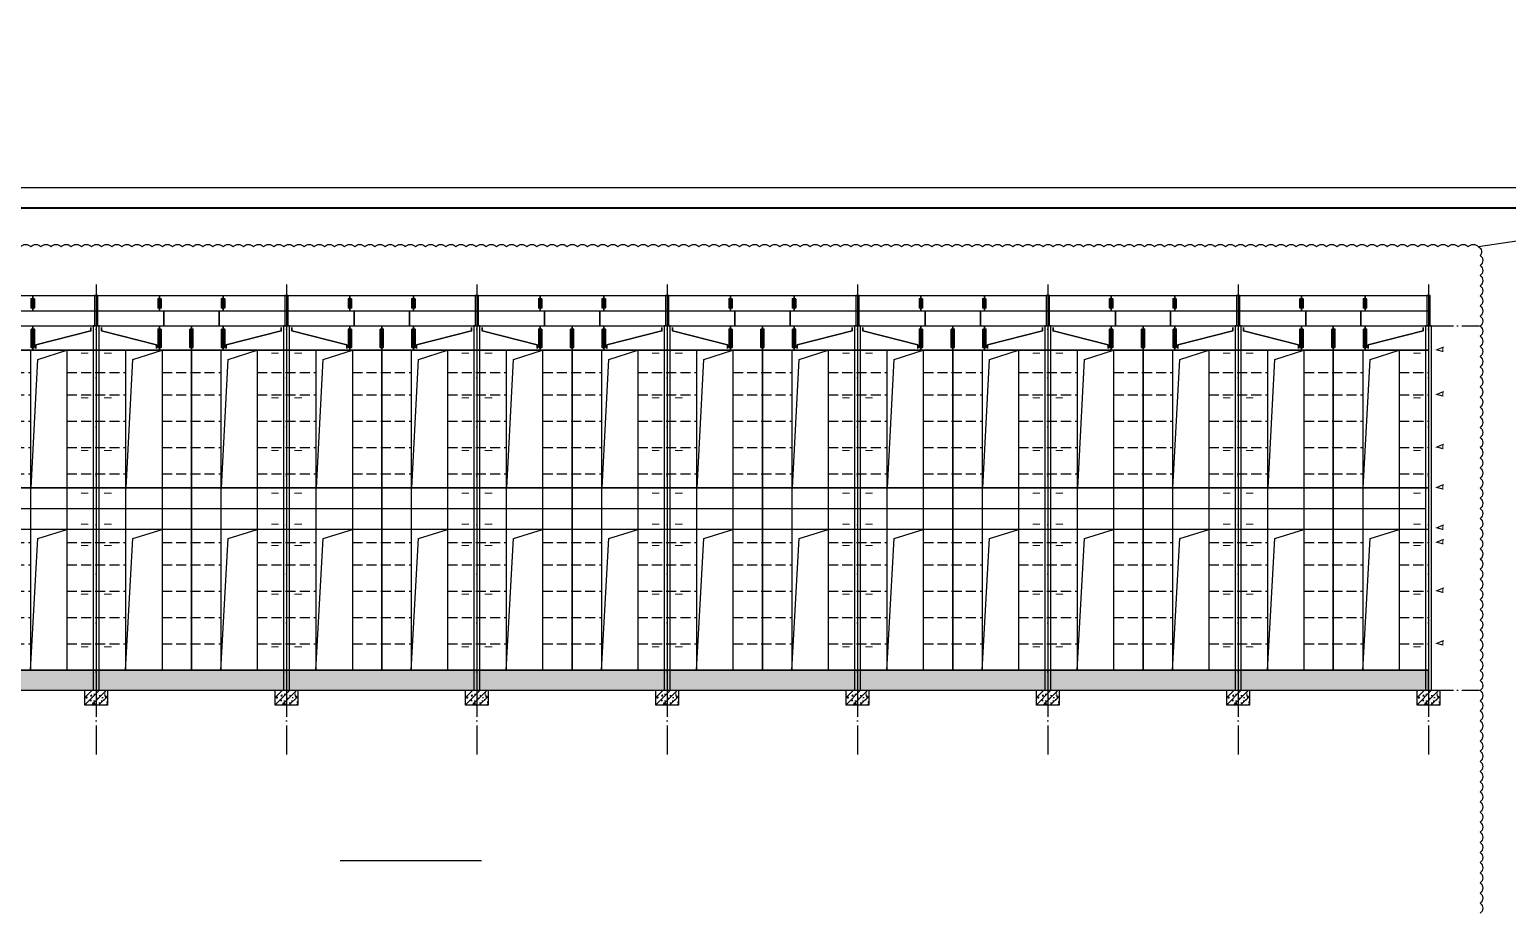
# Model space of a CAD drawing. Extents: x 95752 to 843522, y -411933 to 75567.
# Drawn here: x 661146 to 734137, y -64644 to -21178 of the extents above; entities that cross this region are included whole.
import ezdxf

# ---------------------------------------------------------------- set-up
doc = ezdxf.new("R2010")
doc.units = 0
doc.header["$LTSCALE"] = 1000
doc.header["$MEASUREMENT"] = 0
doc.linetypes.add('DASH', pattern=[0.35, 0.25, -0.1])
doc.linetypes.add('DOTE', pattern=[2.42, 2, -0.2, 0.02, -0.2])
for name, color, linetype in [('DIM_SYMB', 3, 'Continuous'), ('DOTE', 1, 'Continuous'), ('PUB_TITLE', 4, 'Continuous'), ('修改说明', 190, 'Continuous'), ('檩条', 4, 'Continuous'), ('钢柱', 6, 'Continuous')]:
    doc.layers.add(name, color=color, linetype=linetype)
doc.layers.add('拉杆', color=3, linetype='Continuous', lineweight=35)

# ---------------------------------------------------------------- blocks, each defined once
blk = doc.blocks.new('qmlt1')
at = {"layer": '檩条', "color": 4}
for points in [[(277575, -639043), (371575, -639043)], [(277575, -639793), (371575, -639793)], [(277575, -640543), (371575, -640543)], [(302525, -641743), (302525, -649143)], [(302525, -641743), (302525, -657543)], [(304325, -641743), (304325, -649143)], [(304325, -641743), (304325, -657543)], [(307225, -641743), (307225, -649143)], [(307225, -641743), (307225, -657543)], [(309025, -641743), (309025, -649143)], [(309025, -641743), (309025, -657543)], [(311925, -641743), (311925, -649143)], [(311925, -641743), (311925, -657543)], [(313725, -641743), (313725, -649143)], [(313725, -641743), (313725, -657543)], [(316625, -641743), (316625, -649143)], [(316625, -641743), (316625, -657543)], [(318425, -641743), (318425, -649143)], [(318425, -641743), (318425, -657543)], [(321325, -641743), (321325, -649143)], [(321325, -641743), (321325, -657543)], [(323125, -641743), (323125, -649143)], [(323125, -641743), (323125, -657543)], [(326025, -641743), (326025, -649143)], [(326025, -641743), (326025, -657543)], [(327825, -641743), (327825, -649143)], [(327825, -641743), (327825, -657543)], [(330725, -641743), (330725, -649143)], [(330725, -641743), (330725, -657543)], [(332525, -641743), (332525, -649143)], [(332525, -641743), (332525, -657543)], [(335425, -641743), (335425, -649143)], [(335425, -641743), (335425, -657543)], [(337225, -641743), (337225, -649143)], [(337225, -641743), (337225, -657543)], [(340125, -641743), (340125, -649143)], [(340125, -641743), (340125, -657543)], [(341925, -641743), (341925, -649143)], [(341925, -641743), (341925, -657543)], [(344825, -641743), (344825, -649143)], [(344825, -641743), (344825, -657543)], [(346625, -641743), (346625, -649143)], [(346625, -641743), (346625, -657543)], [(349525, -641743), (349525, -649143)], [(349525, -641743), (349525, -657543)], [(351325, -641743), (351325, -649143)], [(351325, -641743), (351325, -657543)], [(354225, -641743), (354225, -649143)], [(354225, -641743), (354225, -657543)], [(356025, -641743), (356025, -649143)], [(356025, -641743), (356025, -657543)], [(358925, -641743), (358925, -649143)], [(358925, -641743), (358925, -657543)], [(360725, -641743), (360725, -649143)], [(360725, -641743), (360725, -657543)], [(363625, -641743), (363625, -649143)], [(363625, -641743), (363625, -657543)], [(365425, -641743), (365425, -649143)], [(365425, -641743), (365425, -657543)], [(368325, -641743), (368325, -649143)], [(368325, -641743), (368325, -657543)], [(370125, -641743), (370125, -649143)], [(370125, -641743), (370125, -657543)], [(277425, -649568), (371425, -649568)], [(302525, -650143), (302525, -657543)], [(304325, -650143), (304325, -657543)], [(307225, -650143), (307225, -657543)], [(309025, -650143), (309025, -657543)], [(311925, -650143), (311925, -657543)], [(313725, -650143), (313725, -657543)], [(316625, -650143), (316625, -657543)], [(318425, -650143), (318425, -657543)], [(321325, -650143), (321325, -657543)], [(323125, -650143), (323125, -657543)], [(326025, -650143), (326025, -657543)], [(327825, -650143), (327825, -657543)], [(330725, -650143), (330725, -657543)], [(332525, -650143), (332525, -657543)], [(335425, -650143), (335425, -657543)], [(337225, -650143), (337225, -657543)], [(340125, -650143), (340125, -657543)], [(341925, -650143), (341925, -657543)], [(344825, -650143), (344825, -657543)], [(346625, -650143), (346625, -657543)], [(349525, -650143), (349525, -657543)], [(351325, -650143), (351325, -657543)], [(354225, -650143), (354225, -657543)], [(356025, -650143), (356025, -657543)], [(358925, -650143), (358925, -657543)], [(360725, -650143), (360725, -657543)], [(363625, -650143), (363625, -657543)], [(365425, -650143), (365425, -657543)], [(368325, -650143), (368325, -657543)], [(370125, -650143), (370125, -657543)]]:
    blk.add_lwpolyline(points, dxfattribs=at)
at = {"layer": '檩条', "color": 2, "const_width": 80}
for points in [[(277575, -641743), (371575, -641743)], [(290225, -648543), (371575, -648543)], [(277575, -650593), (371575, -650593)], [(283025, -657543), (371575, -657543)]]:
    blk.add_lwpolyline(points, dxfattribs=at)
at = {"layer": '檩条', "color": 11, "linetype": 'DASH', "ltscale": 2}
for points in [[(299625, -642843), (302525, -642843)], [(304325, -642843), (307225, -642843)], [(309025, -642843), (311925, -642843)], [(313725, -642843), (316625, -642843)], [(318425, -642843), (321325, -642843)], [(323125, -642843), (326025, -642843)], [(327825, -642843), (330725, -642843)], [(332525, -642843), (335425, -642843)], [(337225, -642843), (340125, -642843)], [(341925, -642843), (344825, -642843)], [(346625, -642843), (349525, -642843)], [(351325, -642843), (354225, -642843)], [(356025, -642843), (358925, -642843)], [(360725, -642843), (363625, -642843)], [(365425, -642843), (368325, -642843)], [(370125, -642843), (371575, -642843)], [(299625, -643943), (302525, -643943)], [(304325, -643943), (307225, -643943)], [(309025, -643943), (311925, -643943)], [(313725, -643943), (316625, -643943)], [(318425, -643943), (321325, -643943)], [(323125, -643943), (326025, -643943)], [(327825, -643943), (330725, -643943)], [(332525, -643943), (335425, -643943)], [(337225, -643943), (340125, -643943)], [(341925, -643943), (344825, -643943)], [(346625, -643943), (349525, -643943)], [(351325, -643943), (354225, -643943)], [(356025, -643943), (358925, -643943)], [(360725, -643943), (363625, -643943)], [(365425, -643943), (368325, -643943)], [(370125, -643943), (371575, -643943)], [(299625, -645243), (302525, -645243)], [(304325, -645243), (307225, -645243)], [(309025, -645243), (311925, -645243)], [(313725, -645243), (316625, -645243)], [(318425, -645243), (321325, -645243)], [(323125, -645243), (326025, -645243)], [(327825, -645243), (330725, -645243)], [(332525, -645243), (335425, -645243)], [(337225, -645243), (340125, -645243)], [(341925, -645243), (344825, -645243)], [(346625, -645243), (349525, -645243)], [(351325, -645243), (354225, -645243)], [(356025, -645243), (358925, -645243)], [(360725, -645243), (363625, -645243)], [(365425, -645243), (368325, -645243)], [(370125, -645243), (371575, -645243)], [(299625, -646543), (302525, -646543)], [(304325, -646543), (307225, -646543)], [(309025, -646543), (311925, -646543)], [(313725, -646543), (316625, -646543)], [(318425, -646543), (321325, -646543)], [(323125, -646543), (326025, -646543)], [(327825, -646543), (330725, -646543)], [(332525, -646543), (335425, -646543)], [(337225, -646543), (340125, -646543)], [(341925, -646543), (344825, -646543)], [(346625, -646543), (349525, -646543)], [(351325, -646543), (354225, -646543)], [(356025, -646543), (358925, -646543)], [(360725, -646543), (363625, -646543)], [(365425, -646543), (368325, -646543)], [(370125, -646543), (371575, -646543)], [(299625, -647843), (302525, -647843)], [(304325, -647843), (307225, -647843)], [(309025, -647843), (311925, -647843)], [(313725, -647843), (316625, -647843)], [(318425, -647843), (321325, -647843)], [(323125, -647843), (326025, -647843)], [(327825, -647843), (330725, -647843)], [(332525, -647843), (335425, -647843)], [(337225, -647843), (340125, -647843)], [(341925, -647843), (344825, -647843)], [(346625, -647843), (349525, -647843)], [(351325, -647843), (354225, -647843)], [(356025, -647843), (358925, -647843)], [(360725, -647843), (363625, -647843)], [(365425, -647843), (368325, -647843)], [(370125, -647843), (371575, -647843)], [(299625, -651243), (302525, -651243)], [(304325, -651243), (307225, -651243)], [(309025, -651243), (311925, -651243)], [(313725, -651243), (316625, -651243)], [(318425, -651243), (321325, -651243)], [(323125, -651243), (326025, -651243)], [(327825, -651243), (330725, -651243)], [(332525, -651243), (335425, -651243)], [(337225, -651243), (340125, -651243)], [(341925, -651243), (344825, -651243)], [(346625, -651243), (349525, -651243)], [(351325, -651243), (354225, -651243)], [(356025, -651243), (358925, -651243)], [(360725, -651243), (363625, -651243)], [(365425, -651243), (368325, -651243)], [(370125, -651243), (371575, -651243)], [(299625, -652343), (302525, -652343)], [(304325, -652343), (307225, -652343)], [(309025, -652343), (311925, -652343)], [(313725, -652343), (316625, -652343)], [(318425, -652343), (321325, -652343)], [(323125, -652343), (326025, -652343)], [(327825, -652343), (330725, -652343)], [(332525, -652343), (335425, -652343)], [(337225, -652343), (340125, -652343)], [(341925, -652343), (344825, -652343)], [(346625, -652343), (349525, -652343)], [(351325, -652343), (354225, -652343)], [(356025, -652343), (358925, -652343)], [(360725, -652343), (363625, -652343)], [(365425, -652343), (368325, -652343)], [(370125, -652343), (371575, -652343)], [(299625, -653643), (302525, -653643)], [(304325, -653643), (307225, -653643)], [(309025, -653643), (311925, -653643)], [(313725, -653643), (316625, -653643)], [(318425, -653643), (321325, -653643)], [(323125, -653643), (326025, -653643)], [(327825, -653643), (330725, -653643)], [(332525, -653643), (335425, -653643)], [(337225, -653643), (340125, -653643)], [(341925, -653643), (344825, -653643)], [(346625, -653643), (349525, -653643)], [(351325, -653643), (354225, -653643)], [(356025, -653643), (358925, -653643)], [(360725, -653643), (363625, -653643)], [(365425, -653643), (368325, -653643)], [(370125, -653643), (371575, -653643)], [(299625, -654943), (302525, -654943)], [(304325, -654943), (307225, -654943)], [(309025, -654943), (311925, -654943)], [(313725, -654943), (316625, -654943)], [(318425, -654943), (321325, -654943)], [(323125, -654943), (326025, -654943)], [(327825, -654943), (330725, -654943)], [(332525, -654943), (335425, -654943)], [(337225, -654943), (340125, -654943)], [(341925, -654943), (344825, -654943)], [(346625, -654943), (349525, -654943)], [(351325, -654943), (354225, -654943)], [(356025, -654943), (358925, -654943)], [(360725, -654943), (363625, -654943)], [(365425, -654943), (368325, -654943)], [(370125, -654943), (371575, -654943)], [(299625, -656243), (302525, -656243)], [(304325, -656243), (307225, -656243)], [(309025, -656243), (311925, -656243)], [(313725, -656243), (316625, -656243)], [(318425, -656243), (321325, -656243)], [(323125, -656243), (326025, -656243)], [(327825, -656243), (330725, -656243)], [(332525, -656243), (335425, -656243)], [(337225, -656243), (340125, -656243)], [(341925, -656243), (344825, -656243)], [(346625, -656243), (349525, -656243)], [(351325, -656243), (354225, -656243)], [(356025, -656243), (358925, -656243)], [(360725, -656243), (363625, -656243)], [(365425, -656243), (368325, -656243)], [(370125, -656243), (371575, -656243)]]:
    blk.add_lwpolyline(points, dxfattribs=at)

msp = doc.modelspace()

# ---------------------------------------------------------------- hatches: boundary and pattern name
h = msp.add_hatch()
h.set_pattern_fill('AR-B816', color=251, scale=100, style=0)
h.set_pattern_definition([(0, (-42556.38, 98016.48), (0, 121.3104), []), (90, (-42556.38, 98016.48), (-121.3104, 121.3104), [121.3104, -121.3104])])
h.paths.add_polyline_path([(641688, -53817.3), (730238, -53817.3), (730238, -52817.3), (641688, -52817.3)])
h.paths.add_polyline_path([(636238, -52817.3), (640188, -52817.3), (640188, -53817.3), (636238, -53817.3)])
h = msp.add_hatch()
h.set_pattern_fill('钢筋混凝土', color=256, scale=100, style=0)
h.set_pattern_definition([(45, (-284571.51, 444819.37), (-176.776695, 176.776695), []), (50, (-284571.5, 444819.4), (717.26018, -62.75213), [75, -825]), (355, (-284571.5, 444819.4), (-138.75133, 752.19213), [60, -660]), (100.4514, (-284511.74, 444814.14), (578.5094, 689.43954), [63.7402, -701.1421]), (46.1842, (-284571.5, 445019.4), (1067.24105, -165.519), [112.5, -1237.5]), (96.6356, (-284482.6, 445005.6), (934.6627, 974.1179), [95.6103, -1051.713]), (351.1842, (-284571.5, 445019.4), (934.662, 974.1186), [90, -990]), (21, (-284471.5, 444969.4), (596.90705, -402.6189), [75, -825]), (326, (-284471.5, 444969.4), (243.31533, 725.15005), [60, -660]), (71.4514, (-284421.8, 444935.8), (840.22263, 322.5305), [63.7402, -701.1421]), (37.5, (-284571.51, 444819.37), (12.159855, 332.893854), [0, -652, 0, -670, 0, -662.5]), (7.5, (-284571.5, 444819.37), (263.06954, 394.41171), [0, -382, 0, -637, 0, -252.5]), (327.5, (-284794.51, 444819.37), (533.822436, -22.55487), [0, -250, 0, -780, 0, -1035]), (317.5, (-284894.5, 444819.37), (583.18617, 100.10498), [0, -325, 0, -518, 0, -735])])
h.paths.add_polyline_path([(663878.9, -53816.6), (664997.1, -53816.6), (664997.1, -54558.4), (663878.9, -54558.4)])
h = msp.add_hatch()
h.set_pattern_fill('钢筋混凝土', color=256, scale=100, style=0)
h.set_pattern_definition([(45, (-275171.51, 444819.37), (-176.776695, 176.776695), []), (50, (-275171.5, 444819.4), (717.26018, -62.75213), [75, -825]), (355, (-275171.5, 444819.4), (-138.75133, 752.19213), [60, -660]), (100.4514, (-275111.74, 444814.14), (578.5094, 689.43954), [63.7402, -701.1421]), (46.1842, (-275171.5, 445019.4), (1067.24105, -165.519), [112.5, -1237.5]), (96.6356, (-275082.6, 445005.6), (934.6627, 974.1179), [95.6103, -1051.713]), (351.1842, (-275171.5, 445019.4), (934.662, 974.1186), [90, -990]), (21, (-275071.5, 444969.4), (596.90705, -402.6189), [75, -825]), (326, (-275071.5, 444969.4), (243.31533, 725.15005), [60, -660]), (71.4514, (-275021.8, 444935.8), (840.22263, 322.5305), [63.7402, -701.1421]), (37.5, (-275171.51, 444819.37), (12.159855, 332.893854), [0, -652, 0, -670, 0, -662.5]), (7.5, (-275171.5, 444819.37), (263.06954, 394.41171), [0, -382, 0, -637, 0, -252.5]), (327.5, (-275394.51, 444819.37), (533.822436, -22.55487), [0, -250, 0, -780, 0, -1035]), (317.5, (-275494.5, 444819.37), (583.18617, 100.10498), [0, -325, 0, -518, 0, -735])])
h.paths.add_polyline_path([(673278.9, -53816.6), (674397.1, -53816.6), (674397.1, -54558.4), (673278.9, -54558.4)])
h = msp.add_hatch()
h.set_pattern_fill('钢筋混凝土', color=256, scale=100, style=0)
h.set_pattern_definition([(45, (-265771.51, 444819.37), (-176.776695, 176.776695), []), (50, (-265771.5, 444819.4), (717.26018, -62.75213), [75, -825]), (355, (-265771.5, 444819.4), (-138.75133, 752.19213), [60, -660]), (100.4514, (-265711.74, 444814.14), (578.5094, 689.43954), [63.7402, -701.1421]), (46.1842, (-265771.5, 445019.4), (1067.24105, -165.519), [112.5, -1237.5]), (96.6356, (-265682.6, 445005.6), (934.6627, 974.1179), [95.6103, -1051.713]), (351.1842, (-265771.5, 445019.4), (934.662, 974.1186), [90, -990]), (21, (-265671.5, 444969.4), (596.90705, -402.6189), [75, -825]), (326, (-265671.5, 444969.4), (243.31533, 725.15005), [60, -660]), (71.4514, (-265621.8, 444935.8), (840.22263, 322.5305), [63.7402, -701.1421]), (37.5, (-265771.51, 444819.37), (12.159855, 332.893854), [0, -652, 0, -670, 0, -662.5]), (7.5, (-265771.5, 444819.37), (263.06954, 394.41171), [0, -382, 0, -637, 0, -252.5]), (327.5, (-265994.51, 444819.37), (533.822436, -22.55487), [0, -250, 0, -780, 0, -1035]), (317.5, (-266094.5, 444819.37), (583.18617, 100.10498), [0, -325, 0, -518, 0, -735])])
h.paths.add_polyline_path([(682678.9, -53816.6), (683797.1, -53816.6), (683797.1, -54558.4), (682678.9, -54558.4)])
h = msp.add_hatch()
h.set_pattern_fill('钢筋混凝土', color=256, scale=100, style=0)
h.set_pattern_definition([(45, (-256371.51, 444819.37), (-176.776695, 176.776695), []), (50, (-256371.5, 444819.4), (717.26018, -62.75213), [75, -825]), (355, (-256371.5, 444819.4), (-138.75133, 752.19213), [60, -660]), (100.4514, (-256311.74, 444814.14), (578.5094, 689.43954), [63.7402, -701.1421]), (46.1842, (-256371.5, 445019.4), (1067.24105, -165.519), [112.5, -1237.5]), (96.6356, (-256282.6, 445005.6), (934.6627, 974.1179), [95.6103, -1051.713]), (351.1842, (-256371.5, 445019.4), (934.662, 974.1186), [90, -990]), (21, (-256271.5, 444969.4), (596.90705, -402.6189), [75, -825]), (326, (-256271.5, 444969.4), (243.31533, 725.15005), [60, -660]), (71.4514, (-256221.8, 444935.8), (840.22263, 322.5305), [63.7402, -701.1421]), (37.5, (-256371.51, 444819.37), (12.159855, 332.893854), [0, -652, 0, -670, 0, -662.5]), (7.5, (-256371.5, 444819.37), (263.06954, 394.41171), [0, -382, 0, -637, 0, -252.5]), (327.5, (-256594.51, 444819.37), (533.822436, -22.55487), [0, -250, 0, -780, 0, -1035]), (317.5, (-256694.5, 444819.37), (583.18617, 100.10498), [0, -325, 0, -518, 0, -735])])
h.paths.add_polyline_path([(692078.9, -53816.6), (693197.1, -53816.6), (693197.1, -54558.4), (692078.9, -54558.4)])
h = msp.add_hatch()
h.set_pattern_fill('钢筋混凝土', color=256, scale=100, style=0)
h.set_pattern_definition([(45, (-246971.51, 444819.37), (-176.776695, 176.776695), []), (50, (-246971.5, 444819.4), (717.26018, -62.75213), [75, -825]), (355, (-246971.5, 444819.4), (-138.75133, 752.19213), [60, -660]), (100.4514, (-246911.74, 444814.14), (578.5094, 689.43954), [63.7402, -701.1421]), (46.1842, (-246971.5, 445019.4), (1067.24105, -165.519), [112.5, -1237.5]), (96.6356, (-246882.6, 445005.6), (934.6627, 974.1179), [95.6103, -1051.713]), (351.1842, (-246971.5, 445019.4), (934.662, 974.1186), [90, -990]), (21, (-246871.5, 444969.4), (596.90705, -402.6189), [75, -825]), (326, (-246871.5, 444969.4), (243.31533, 725.15005), [60, -660]), (71.4514, (-246821.8, 444935.8), (840.22263, 322.5305), [63.7402, -701.1421]), (37.5, (-246971.51, 444819.37), (12.159855, 332.893854), [0, -652, 0, -670, 0, -662.5]), (7.5, (-246971.5, 444819.37), (263.06954, 394.41171), [0, -382, 0, -637, 0, -252.5]), (327.5, (-247194.51, 444819.37), (533.822436, -22.55487), [0, -250, 0, -780, 0, -1035]), (317.5, (-247294.5, 444819.37), (583.18617, 100.10498), [0, -325, 0, -518, 0, -735])])
h.paths.add_polyline_path([(701478.9, -53816.6), (702597.1, -53816.6), (702597.1, -54558.4), (701478.9, -54558.4)])
h = msp.add_hatch()
h.set_pattern_fill('钢筋混凝土', color=256, scale=100, style=0)
h.set_pattern_definition([(45, (-237571.51, 444819.37), (-176.776695, 176.776695), []), (50, (-237571.5, 444819.4), (717.26018, -62.75213), [75, -825]), (355, (-237571.5, 444819.4), (-138.75133, 752.19213), [60, -660]), (100.4514, (-237511.74, 444814.14), (578.5094, 689.43954), [63.7402, -701.1421]), (46.1842, (-237571.5, 445019.4), (1067.24105, -165.519), [112.5, -1237.5]), (96.6356, (-237482.6, 445005.6), (934.6627, 974.1179), [95.6103, -1051.713]), (351.1842, (-237571.5, 445019.4), (934.662, 974.1186), [90, -990]), (21, (-237471.5, 444969.4), (596.90705, -402.6189), [75, -825]), (326, (-237471.5, 444969.4), (243.31533, 725.15005), [60, -660]), (71.4514, (-237421.8, 444935.8), (840.22263, 322.5305), [63.7402, -701.1421]), (37.5, (-237571.51, 444819.37), (12.159855, 332.893854), [0, -652, 0, -670, 0, -662.5]), (7.5, (-237571.5, 444819.37), (263.06954, 394.41171), [0, -382, 0, -637, 0, -252.5]), (327.5, (-237794.51, 444819.37), (533.822436, -22.55487), [0, -250, 0, -780, 0, -1035]), (317.5, (-237894.5, 444819.37), (583.18617, 100.10498), [0, -325, 0, -518, 0, -735])])
h.paths.add_polyline_path([(710878.9, -53816.6), (711997.1, -53816.6), (711997.1, -54558.4), (710878.9, -54558.4)])
h = msp.add_hatch()
h.set_pattern_fill('钢筋混凝土', color=256, scale=100, style=0)
h.set_pattern_definition([(45, (-228171.51, 444819.37), (-176.776695, 176.776695), []), (50, (-228171.5, 444819.4), (717.26018, -62.75213), [75, -825]), (355, (-228171.5, 444819.4), (-138.75133, 752.19213), [60, -660]), (100.4514, (-228111.74, 444814.14), (578.5094, 689.43954), [63.7402, -701.1421]), (46.1842, (-228171.5, 445019.4), (1067.24105, -165.519), [112.5, -1237.5]), (96.6356, (-228082.6, 445005.6), (934.6627, 974.1179), [95.6103, -1051.713]), (351.1842, (-228171.5, 445019.4), (934.662, 974.1186), [90, -990]), (21, (-228071.5, 444969.4), (596.90705, -402.6189), [75, -825]), (326, (-228071.5, 444969.4), (243.31533, 725.15005), [60, -660]), (71.4514, (-228021.8, 444935.8), (840.22263, 322.5305), [63.7402, -701.1421]), (37.5, (-228171.51, 444819.37), (12.159855, 332.893854), [0, -652, 0, -670, 0, -662.5]), (7.5, (-228171.5, 444819.37), (263.06954, 394.41171), [0, -382, 0, -637, 0, -252.5]), (327.5, (-228394.51, 444819.37), (533.822436, -22.55487), [0, -250, 0, -780, 0, -1035]), (317.5, (-228494.5, 444819.37), (583.18617, 100.10498), [0, -325, 0, -518, 0, -735])])
h.paths.add_polyline_path([(720278.9, -53816.6), (721397.1, -53816.6), (721397.1, -54558.4), (720278.9, -54558.4)])
h = msp.add_hatch()
h.set_pattern_fill('钢筋混凝土', color=256, scale=100, style=0)
h.set_pattern_definition([(45, (-218771.51, 444818.68), (-176.776695, 176.776695), []), (50, (-218771.5, 444818.7), (717.26018, -62.75213), [75, -825]), (355, (-218771.5, 444818.7), (-138.75133, 752.19213), [60, -660]), (100.4514, (-218711.74, 444813.45), (578.5094, 689.43954), [63.7402, -701.1421]), (46.1842, (-218771.5, 445018.7), (1067.24105, -165.519), [112.5, -1237.5]), (96.6356, (-218682.6, 445004.9), (934.6627, 974.1179), [95.6103, -1051.713]), (351.1842, (-218771.5, 445018.7), (934.662, 974.1186), [90, -990]), (21, (-218671.5, 444968.7), (596.90705, -402.6189), [75, -825]), (326, (-218671.5, 444968.7), (243.31533, 725.15005), [60, -660]), (71.4514, (-218621.8, 444935.1), (840.22263, 322.5305), [63.7402, -701.1421]), (37.5, (-218771.51, 444818.68), (12.159855, 332.893854), [0, -652, 0, -670, 0, -662.5]), (7.5, (-218771.5, 444818.68), (263.06954, 394.41171), [0, -382, 0, -637, 0, -252.5]), (327.5, (-218994.51, 444818.68), (533.822436, -22.55487), [0, -250, 0, -780, 0, -1035]), (317.5, (-219094.5, 444818.7), (583.18617, 100.10498), [0, -325, 0, -518, 0, -735])])
h.paths.add_polyline_path([(729678.9, -53817.3), (730797.1, -53817.3), (730797.1, -54559.1), (729678.9, -54559.1)])

# ---------------------------------------------------------------- linework, layer by layer
for points in [[(661219.4, -43817.3), (661551.2, -37471.4), (662988, -37017.3)], [(665919.4, -43817.3), (666251.2, -37471.4), (667688, -37017.3)], [(670619.4, -43817.3), (670951.2, -37471.4), (672388, -37017.3)], [(675319.4, -43817.3), (675651.2, -37471.4), (677088, -37017.3)], [(680019.4, -43817.3), (680351.2, -37471.4), (681788, -37017.3)], [(684719.4, -43817.3), (685051.2, -37471.4), (686488, -37017.3)], [(689419.4, -43817.3), (689751.2, -37471.4), (691188, -37017.3)], [(694119.4, -43817.3), (694451.2, -37471.4), (695888, -37017.3)], [(698819.4, -43817.3), (699151.2, -37471.4), (700588, -37017.3)], [(703519.4, -43817.3), (703851.2, -37471.4), (705288, -37017.3)], [(708219.4, -43817.3), (708551.2, -37471.4), (709988, -37017.3)], [(712919.4, -43817.3), (713251.2, -37471.4), (714688, -37017.3)], [(717619.4, -43817.3), (717951.2, -37471.4), (719388, -37017.3)], [(722319.4, -43817.3), (722651.2, -37471.4), (724088, -37017.3)], [(727019.4, -43817.3), (727351.2, -37471.4), (728788, -37017.3)], [(661188, -52817.3), (661551.2, -46321.4), (662988, -45867.3)], [(665888, -52817.3), (666251.2, -46321.4), (667688, -45867.3)], [(670588, -52817.3), (670951.2, -46321.4), (672388, -45867.3)], [(675288, -52817.3), (675651.2, -46321.4), (677088, -45867.3)], [(679988, -52817.3), (680351.2, -46321.4), (681788, -45867.3)], [(684688, -52817.3), (685051.2, -46321.4), (686488, -45867.3)], [(689388, -52817.3), (689751.2, -46321.4), (691188, -45867.3)], [(694088, -52817.3), (694451.2, -46321.4), (695888, -45867.3)], [(698788, -52817.3), (699151.2, -46321.4), (700588, -45867.3)], [(703488, -52817.3), (703851.2, -46321.4), (705288, -45867.3)], [(708188, -52817.3), (708551.2, -46321.4), (709988, -45867.3)], [(712888, -52817.3), (713251.2, -46321.4), (714688, -45867.3)], [(717588, -52817.3), (717951.2, -46321.4), (719388, -45867.3)], [(722288, -52817.3), (722651.2, -46321.4), (724088, -45867.3)], [(726988, -52817.3), (727351.2, -46321.4), (728788, -45867.3)]]:
    msp.add_lwpolyline(points)
for points, const_width in [([(664056.9, -37171.5), (663681.4, -37171.5)], 50), ([(664819, -37171.5), (665194.5, -37171.5)], 50), ([(673456.9, -37171.5), (673081.4, -37171.5)], 50), ([(674219, -37171.5), (674594.5, -37171.5)], 50), ([(682856.9, -37171.5), (682481.4, -37171.5)], 50), ([(683619, -37171.5), (683994.5, -37171.5)], 50), ([(692256.9, -37171.5), (691881.4, -37171.5)], 50), ([(693019, -37171.5), (693394.5, -37171.5)], 50), ([(701656.9, -37171.5), (701281.4, -37171.5)], 50), ([(702419, -37171.5), (702794.5, -37171.5)], 50), ([(711056.9, -37171.5), (710681.4, -37171.5)], 50), ([(711819, -37171.5), (712194.5, -37171.5)], 50), ([(720456.9, -37171.5), (720081.4, -37171.5)], 50), ([(721219, -37171.5), (721594.5, -37171.5)], 50), ([(729856.9, -37171.5), (729481.4, -37171.5)], 50), ([(730953.8, -36872.1), (730645.6, -37001.5), (730947.7, -37081.6), (730953.8, -36872.1)], 53.6), ([(664056.9, -39371.5), (663681.4, -39371.5)], 50), ([(664819, -39371.5), (665194.5, -39371.5)], 50), ([(673456.9, -39371.5), (673081.4, -39371.5)], 50), ([(674219, -39371.5), (674594.5, -39371.5)], 50), ([(682856.9, -39371.5), (682481.4, -39371.5)], 50), ([(683619, -39371.5), (683994.5, -39371.5)], 50), ([(692256.9, -39371.5), (691881.4, -39371.5)], 50), ([(693019, -39371.5), (693394.5, -39371.5)], 50), ([(701656.9, -39371.5), (701281.4, -39371.5)], 50), ([(702419, -39371.5), (702794.5, -39371.5)], 50), ([(711056.9, -39371.5), (710681.4, -39371.5)], 50), ([(711819, -39371.5), (712194.5, -39371.5)], 50), ([(720456.9, -39371.5), (720081.4, -39371.5)], 50), ([(721219, -39371.5), (721594.5, -39371.5)], 50), ([(729856.9, -39371.5), (729481.4, -39371.5)], 50), ([(730953.8, -39072.1), (730645.6, -39201.5), (730947.7, -39281.6), (730953.8, -39072.1)], 53.6), ([(664056.9, -41971.5), (663681.4, -41971.5)], 50), ([(664819, -41971.5), (665194.5, -41971.5)], 50), ([(673456.9, -41971.5), (673081.4, -41971.5)], 50), ([(674219, -41971.5), (674594.5, -41971.5)], 50), ([(682856.9, -41971.5), (682481.4, -41971.5)], 50), ([(683619, -41971.5), (683994.5, -41971.5)], 50), ([(692256.9, -41971.5), (691881.4, -41971.5)], 50), ([(693019, -41971.5), (693394.5, -41971.5)], 50), ([(701656.9, -41971.5), (701281.4, -41971.5)], 50), ([(702419, -41971.5), (702794.5, -41971.5)], 50), ([(711056.9, -41971.5), (710681.4, -41971.5)], 50), ([(711819, -41971.5), (712194.5, -41971.5)], 50), ([(720456.9, -41971.5), (720081.4, -41971.5)], 50), ([(721219, -41971.5), (721594.5, -41971.5)], 50), ([(729856.9, -41971.5), (729481.4, -41971.5)], 50), ([(730953.8, -41672.1), (730645.6, -41801.5), (730947.7, -41881.6), (730953.8, -41672.1)], 53.6), ([(730953.8, -43666.6), (730645.6, -43796), (730947.7, -43876.1), (730953.8, -43666.6)], 53.6), ([(664056.9, -44081.7), (663681.4, -44081.7)], 50), ([(664819, -44081.7), (665194.5, -44081.7)], 50), ([(673456.9, -44081.7), (673081.4, -44081.7)], 50), ([(674219, -44081.7), (674594.5, -44081.7)], 50), ([(682856.9, -44081.7), (682481.4, -44081.7)], 50), ([(683619, -44081.7), (683994.5, -44081.7)], 50), ([(692256.9, -44081.7), (691881.4, -44081.7)], 50), ([(693019, -44081.7), (693394.5, -44081.7)], 50), ([(701656.9, -44081.7), (701281.4, -44081.7)], 50), ([(702419, -44081.7), (702794.5, -44081.7)], 50), ([(711056.9, -44081.7), (710681.4, -44081.7)], 50), ([(711819, -44081.7), (712194.5, -44081.7)], 50), ([(720456.9, -44081.7), (720081.4, -44081.7)], 50), ([(721219, -44081.7), (721594.5, -44081.7)], 50), ([(729856.9, -44081.7), (729481.4, -44081.7)], 50), ([(664056.9, -45604.9), (663681.4, -45604.9)], 50), ([(664819, -45604.9), (665194.5, -45604.9)], 50), ([(673456.9, -45604.9), (673081.4, -45604.9)], 50), ([(674219, -45604.9), (674594.5, -45604.9)], 50), ([(682856.9, -45604.9), (682481.4, -45604.9)], 50), ([(683619, -45604.9), (683994.5, -45604.9)], 50), ([(692256.9, -45604.9), (691881.4, -45604.9)], 50), ([(693019, -45604.9), (693394.5, -45604.9)], 50), ([(701656.9, -45604.9), (701281.4, -45604.9)], 50), ([(702419, -45604.9), (702794.5, -45604.9)], 50), ([(711056.9, -45604.9), (710681.4, -45604.9)], 50), ([(711819, -45604.9), (712194.5, -45604.9)], 50), ([(720456.9, -45604.9), (720081.4, -45604.9)], 50), ([(721219, -45604.9), (721594.5, -45604.9)], 50), ([(729856.9, -45604.9), (729481.4, -45604.9)], 50), ([(730953.8, -45661.8), (730645.6, -45791.2), (730947.7, -45871.3), (730953.8, -45661.8)], 53.6), ([(664056.9, -46671.5), (663681.4, -46671.5)], 50), ([(664819, -46671.5), (665194.5, -46671.5)], 50), ([(673456.9, -46671.5), (673081.4, -46671.5)], 50), ([(674219, -46671.5), (674594.5, -46671.5)], 50), ([(682856.9, -46671.5), (682481.4, -46671.5)], 50), ([(683619, -46671.5), (683994.5, -46671.5)], 50), ([(692256.9, -46671.5), (691881.4, -46671.5)], 50), ([(693019, -46671.5), (693394.5, -46671.5)], 50), ([(701656.9, -46671.5), (701281.4, -46671.5)], 50), ([(702419, -46671.5), (702794.5, -46671.5)], 50), ([(711056.9, -46671.5), (710681.4, -46671.5)], 50), ([(711819, -46671.5), (712194.5, -46671.5)], 50), ([(720456.9, -46671.5), (720081.4, -46671.5)], 50), ([(721219, -46671.5), (721594.5, -46671.5)], 50), ([(729856.9, -46671.5), (729481.4, -46671.5)], 50), ([(730953.8, -46372.1), (730645.6, -46501.5), (730947.7, -46581.6), (730953.8, -46372.1)], 53.6), ([(730953.8, -48772.1), (730645.6, -48901.5), (730947.7, -48981.6), (730953.8, -48772.1)], 53.6), ([(664056.9, -49071.5), (663681.4, -49071.5)], 50), ([(664819, -49071.5), (665194.5, -49071.5)], 50), ([(673456.9, -49071.5), (673081.4, -49071.5)], 50), ([(674219, -49071.5), (674594.5, -49071.5)], 50), ([(682856.9, -49071.5), (682481.4, -49071.5)], 50), ([(683619, -49071.5), (683994.5, -49071.5)], 50), ([(692256.9, -49071.5), (691881.4, -49071.5)], 50), ([(693019, -49071.5), (693394.5, -49071.5)], 50), ([(701656.9, -49071.5), (701281.4, -49071.5)], 50), ([(702419, -49071.5), (702794.5, -49071.5)], 50), ([(711056.9, -49071.5), (710681.4, -49071.5)], 50), ([(711819, -49071.5), (712194.5, -49071.5)], 50), ([(720456.9, -49071.5), (720081.4, -49071.5)], 50), ([(721219, -49071.5), (721594.5, -49071.5)], 50), ([(729856.9, -49071.5), (729481.4, -49071.5)], 50), ([(664056.9, -51671.5), (663681.4, -51671.5)], 50), ([(664819, -51671.5), (665194.5, -51671.5)], 50), ([(673456.9, -51671.5), (673081.4, -51671.5)], 50), ([(674219, -51671.5), (674594.5, -51671.5)], 50), ([(682856.9, -51671.5), (682481.4, -51671.5)], 50), ([(683619, -51671.5), (683994.5, -51671.5)], 50), ([(692256.9, -51671.5), (691881.4, -51671.5)], 50), ([(693019, -51671.5), (693394.5, -51671.5)], 50), ([(701656.9, -51671.5), (701281.4, -51671.5)], 50), ([(702419, -51671.5), (702794.5, -51671.5)], 50), ([(711056.9, -51671.5), (710681.4, -51671.5)], 50), ([(711819, -51671.5), (712194.5, -51671.5)], 50), ([(720456.9, -51671.5), (720081.4, -51671.5)], 50), ([(721219, -51671.5), (721594.5, -51671.5)], 50), ([(729856.9, -51671.5), (729481.4, -51671.5)], 50), ([(730953.8, -51372.1), (730645.6, -51501.5), (730947.7, -51581.6), (730953.8, -51372.1)], 53.6)]:
    msp.add_lwpolyline(points, dxfattribs=dict(const_width=const_width))
at = {"color": 251}
msp.add_lwpolyline([(641688, -53817.3), (730238, -53817.3), (730238, -52817.3), (641688, -52817.3)], close=True, dxfattribs=at)
for points in [[(663878.9, -53816.6), (664997.1, -53816.6), (664997.1, -54558.4), (663878.9, -54558.4)], [(673278.9, -53816.6), (674397.1, -53816.6), (674397.1, -54558.4), (673278.9, -54558.4)], [(682678.9, -53816.6), (683797.1, -53816.6), (683797.1, -54558.4), (682678.9, -54558.4)], [(692078.9, -53816.6), (693197.1, -53816.6), (693197.1, -54558.4), (692078.9, -54558.4)], [(701478.9, -53816.6), (702597.1, -53816.6), (702597.1, -54558.4), (701478.9, -54558.4)], [(710878.9, -53816.6), (711997.1, -53816.6), (711997.1, -54558.4), (710878.9, -54558.4)], [(720278.9, -53816.6), (721397.1, -53816.6), (721397.1, -54558.4), (720278.9, -54558.4)], [(729678.9, -53817.3), (730797.1, -53817.3), (730797.1, -54559.1), (729678.9, -54559.1)]]:
    msp.add_lwpolyline(points, close=True)
at = {"layer": 'DIM_SYMB', "const_width": 70}
msp.add_lwpolyline([(676481.5, -62231.7), (683472.2, -62231.7)], dxfattribs=at)
at = {"layer": 'DOTE', "linetype": 'DOTE'}
for p, q in [((664438, -33770.8), (664438, -56990.4)), ((673838, -33770.8), (673838, -56990.4)), ((683238, -33770.8), (683238, -56990.4)), ((692638, -33770.8), (692638, -56990.4)), ((702038, -33770.8), (702038, -56990.4)), ((711438, -33770.8), (711438, -56990.4)), ((720838, -33770.8), (720838, -56990.4)), ((730238, -33770.8), (730238, -56990.4)), ((635086.1, -35817.3), (732764.2, -35817.2)), ((635086.1, -53817.3), (732764.2, -53817.2))]:
    msp.add_line(p, q, dxfattribs=at)
at = {"layer": 'PUB_TITLE'}
msp.add_lwpolyline([(628614.8, -113089.5), (806914.8, -113089.5), (806914.8, -28989.5), (628614.8, -28989.5)], close=True, dxfattribs=at)
at = {"layer": 'PUB_TITLE', "const_width": 100}
msp.add_lwpolyline([(631114.8, -112089.5), (805914.8, -112089.5), (805914.8, -29989.5), (631114.8, -29989.5)], close=True, dxfattribs=at)
at = {"layer": '修改说明'}
msp.add_lwpolyline([(804831.7, -21178), (732705.2, -31919.5)], dxfattribs=at)
msp.add_lwpolyline([(660705.2, -31919.5, -0.5206), (661205.2, -31919.5, -0.5206), (661705.2, -31919.5, -0.5206), (662205.2, -31919.5, -0.5206), (662705.2, -31919.5, -0.5206), (663205.2, -31919.5, -0.5206), (663705.2, -31919.5, -0.5206), (664205.2, -31919.5, -0.5206), (664705.2, -31919.5, -0.5206), (665205.2, -31919.5, -0.5206), (665705.2, -31919.5, -0.5206), (666205.2, -31919.5, -0.5206), (666705.2, -31919.5, -0.5206), (667205.2, -31919.5, -0.5206), (667705.2, -31919.5, -0.5206), (668205.2, -31919.5, -0.5206), (668705.2, -31919.5, -0.5206), (669205.2, -31919.5, -0.5206), (669705.2, -31919.5, -0.5206), (670205.2, -31919.5, -0.5206), (670705.2, -31919.5, -0.5206), (671205.2, -31919.5, -0.5206), (671705.2, -31919.5, -0.5206), (672205.2, -31919.5, -0.5206), (672705.2, -31919.5, -0.5206), (673205.2, -31919.5, -0.5206), (673705.2, -31919.5, -0.5206), (674205.2, -31919.5, -0.5206), (674705.2, -31919.5, -0.5206), (675205.2, -31919.5, -0.5206), (675705.2, -31919.5, -0.5206), (676205.2, -31919.5, -0.5206), (676705.2, -31919.5, -0.5206), (677205.2, -31919.5, -0.5206), (677705.2, -31919.5, -0.5206), (678205.2, -31919.5, -0.5206), (678705.2, -31919.5, -0.5206), (679205.2, -31919.5, -0.5206), (679705.2, -31919.5, -0.5206), (680205.2, -31919.5, -0.5206), (680705.2, -31919.5, -0.5206), (681205.2, -31919.5, -0.5206), (681705.2, -31919.5, -0.5206), (682205.2, -31919.5, -0.5206), (682705.2, -31919.5, -0.5206), (683205.2, -31919.5, -0.5206), (683705.2, -31919.5, -0.5206), (684205.2, -31919.5, -0.5206), (684705.2, -31919.5, -0.5206), (685205.2, -31919.5, -0.5206), (685705.2, -31919.5, -0.5206), (686205.2, -31919.5, -0.5206), (686705.2, -31919.5, -0.5206), (687205.2, -31919.5, -0.5206), (687705.2, -31919.5, -0.5206), (688205.2, -31919.5, -0.5206), (688705.2, -31919.5, -0.5206), (689205.2, -31919.5, -0.5206), (689705.2, -31919.5, -0.5206), (690205.2, -31919.5, -0.5206), (690705.2, -31919.5, -0.5206), (691205.2, -31919.5, -0.5206), (691705.2, -31919.5, -0.5206), (692205.2, -31919.5, -0.5206), (692705.2, -31919.5, -0.5206), (693205.2, -31919.5, -0.5206), (693705.2, -31919.5, -0.5206), (694205.2, -31919.5, -0.5206), (694705.2, -31919.5, -0.5206), (695205.2, -31919.5, -0.5206), (695705.2, -31919.5, -0.5206), (696205.2, -31919.5, -0.5206), (696705.2, -31919.5, -0.5206), (697205.2, -31919.5, -0.5206), (697705.2, -31919.5, -0.5206), (698205.2, -31919.5, -0.5206), (698705.2, -31919.5, -0.5206), (699205.2, -31919.5, -0.5206), (699705.2, -31919.5, -0.5206), (700205.2, -31919.5, -0.5206), (700705.2, -31919.5, -0.5206), (701205.2, -31919.5, -0.5206), (701705.2, -31919.5, -0.5206), (702205.2, -31919.5, -0.5206), (702705.2, -31919.5, -0.5206), (703205.2, -31919.5, -0.5206), (703705.2, -31919.5, -0.5206), (704205.2, -31919.5, -0.5206), (704705.2, -31919.5, -0.5206), (705205.2, -31919.5, -0.5206), (705705.2, -31919.5, -0.5206), (706205.2, -31919.5, -0.5206), (706705.2, -31919.5, -0.5206), (707205.2, -31919.5, -0.5206), (707705.2, -31919.5, -0.5206), (708205.2, -31919.5, -0.5206), (708705.2, -31919.5, -0.5206), (709205.2, -31919.5, -0.5206), (709705.2, -31919.5, -0.5206), (710205.2, -31919.5, -0.5206), (710705.2, -31919.5, -0.5206), (711205.2, -31919.5, -0.5206), (711705.2, -31919.5, -0.5206), (712205.2, -31919.5, -0.5206), (712705.2, -31919.5, -0.5206), (713205.2, -31919.5, -0.5206), (713705.2, -31919.5, -0.5206), (714205.2, -31919.5, -0.5206), (714705.2, -31919.5, -0.5206), (715205.2, -31919.5, -0.5206), (715705.2, -31919.5, -0.5206), (716205.2, -31919.5, -0.5206), (716705.2, -31919.5, -0.5206), (717205.2, -31919.5, -0.5206), (717705.2, -31919.5, -0.5206), (718205.2, -31919.5, -0.5206), (718705.2, -31919.5, -0.5206), (719205.2, -31919.5, -0.5206), (719705.2, -31919.5, -0.5206), (720205.2, -31919.5, -0.5206), (720705.2, -31919.5, -0.5206), (721205.2, -31919.5, -0.5206), (721705.2, -31919.5, -0.5206), (722205.2, -31919.5, -0.5206), (722705.2, -31919.5, -0.5206), (723205.2, -31919.5, -0.5206), (723705.2, -31919.5, -0.5206), (724205.2, -31919.5, -0.5206), (724705.2, -31919.5, -0.5206), (725205.2, -31919.5, -0.5206), (725705.2, -31919.5, -0.5206), (726205.2, -31919.5, -0.5206), (726705.2, -31919.5, -0.5206), (727205.2, -31919.5, -0.5206), (727705.2, -31919.5, -0.5206), (728205.2, -31919.5, -0.5206), (728705.2, -31919.5, -0.5206), (729205.2, -31919.5, -0.5206), (729705.2, -31919.5, -0.5206), (730205.2, -31919.5, -0.5206), (730705.2, -31919.5, -0.5206), (731205.2, -31919.5, -0.5206), (731705.2, -31919.5, -0.5206), (732205.2, -31919.5, -0.5206), (732705.2, -31919.5, -0.5206), (732792.4, -32332.3, -0.5206), (732792.4, -32832.3, -0.5206), (732792.4, -33332.3, -0.5206), (732792.4, -33832.3, -0.5206), (732792.4, -34332.3, -0.5206), (732792.4, -34832.3, -0.5206), (732792.4, -35332.3, -0.5206), (732792.4, -35832.3, -0.5206), (732792.4, -36332.3, -0.5206), (732792.4, -36832.3, -0.5206), (732792.4, -37332.3, -0.5206), (732792.4, -37832.3, -0.5206), (732792.4, -38332.3, -0.5206), (732792.4, -38832.3, -0.5206), (732792.4, -39332.3, -0.5206), (732792.4, -39832.3, -0.5206), (732792.4, -40332.3, -0.5206), (732792.4, -40832.3, -0.5206), (732792.4, -41332.3, -0.5206), (732792.4, -41832.3, -0.5206), (732792.4, -42332.3, -0.5206), (732792.4, -42832.3, -0.5206), (732792.4, -43332.3, -0.5206), (732792.4, -43832.3, -0.5206), (732792.4, -44332.3, -0.5206), (732792.4, -44832.3, -0.5206), (732792.4, -45332.3, -0.5206), (732792.4, -45832.3, -0.5206), (732792.4, -46332.3, -0.5206), (732792.4, -46832.3, -0.5206), (732792.4, -47332.3, -0.5206), (732792.4, -47832.3, -0.5206), (732792.4, -48332.3, -0.5206), (732792.4, -48832.3, -0.5206), (732792.4, -49332.3, -0.5206), (732792.4, -49832.3, -0.5206), (732792.4, -50332.3, -0.5206), (732792.4, -50832.3, -0.5206), (732792.4, -51332.3, -0.5206), (732792.4, -51832.3, -0.5206), (732792.4, -52332.3, -0.5206), (732792.4, -52832.3, -0.5206), (732792.4, -53332.3, -0.5206), (732792.4, -53832.3, -0.5206), (732792.4, -54332.3, -0.5206), (732792.4, -54832.3, -0.5206), (732792.4, -55332.3, -0.5206), (732792.4, -55832.3, -0.5206), (732792.4, -56332.3, -0.5206), (732792.4, -56832.3, -0.5206), (732792.4, -57332.3, -0.5206), (732792.4, -57832.3, -0.5206), (732792.4, -58332.3, -0.5206), (732792.4, -58832.3, -0.5206), (732792.4, -59332.3, -0.5206), (732792.4, -59832.3, -0.5206), (732792.4, -60332.3, -0.5206), (732792.4, -60832.3, -0.5206), (732792.4, -61332.3, -0.5206), (732792.4, -61832.3, -0.5206), (732792.4, -62332.3, -0.5206), (732792.4, -62832.3, -0.5206), (732792.4, -63332.3, -0.5206), (732792.4, -63832.3, -0.5206), (732792.4, -64332.3, -0.5206), (732792.4, -64832.3, -0.5206)], format="xyb", dxfattribs=at)
at = {"layer": '拉杆'}
for points in [[(661383.8, -34472.3), (661224.6, -34472.3), (661224.6, -34930.8), (661383.8, -34930.8)], [(667650.8, -34472.3), (667491.6, -34472.3), (667491.6, -34930.8), (667650.8, -34930.8)], [(670783.8, -34472.3), (670624.6, -34472.3), (670624.6, -34930.8), (670783.8, -34930.8)], [(677050.8, -34472.3), (676891.6, -34472.3), (676891.6, -34930.8), (677050.8, -34930.8)], [(680183.8, -34472.3), (680024.6, -34472.3), (680024.6, -34930.8), (680183.8, -34930.8)], [(686450.8, -34472.3), (686291.6, -34472.3), (686291.6, -34930.8), (686450.8, -34930.8)], [(689583.8, -34472.3), (689424.6, -34472.3), (689424.6, -34930.8), (689583.8, -34930.8)], [(695850.8, -34472.3), (695691.6, -34472.3), (695691.6, -34930.8), (695850.8, -34930.8)], [(698983.8, -34472.3), (698824.6, -34472.3), (698824.6, -34930.8), (698983.8, -34930.8)], [(705250.8, -34472.3), (705091.6, -34472.3), (705091.6, -34930.8), (705250.8, -34930.8)], [(708383.8, -34472.3), (708224.6, -34472.3), (708224.6, -34930.8), (708383.8, -34930.8)], [(714650.8, -34472.3), (714491.6, -34472.3), (714491.6, -34930.8), (714650.8, -34930.8)], [(717783.8, -34472.3), (717624.6, -34472.3), (717624.6, -34930.8), (717783.8, -34930.8)], [(724050.8, -34472.3), (723891.6, -34472.3), (723891.6, -34930.8), (724050.8, -34930.8)], [(727183.8, -34472.3), (727024.6, -34472.3), (727024.6, -34930.8), (727183.8, -34930.8)], [(661224.2, -35972.3), (661383.4, -35972.3), (661383.4, -36880.8), (661224.2, -36880.8)], [(667650.8, -35972.3), (667491.6, -35972.3), (667491.6, -36880.8), (667650.8, -36880.8)], [(669058.2, -35972.3), (669217.4, -35972.3), (669217.4, -36880.8), (669058.2, -36880.8)], [(670624.2, -35972.3), (670783.4, -35972.3), (670783.4, -36880.8), (670624.2, -36880.8)], [(677050.8, -35972.3), (676891.6, -35972.3), (676891.6, -36880.8), (677050.8, -36880.8)], [(678458.2, -35972.3), (678617.4, -35972.3), (678617.4, -36880.8), (678458.2, -36880.8)], [(680024.2, -35972.3), (680183.4, -35972.3), (680183.4, -36880.8), (680024.2, -36880.8)], [(686450.8, -35972.3), (686291.6, -35972.3), (686291.6, -36880.8), (686450.8, -36880.8)], [(687858.2, -35972.3), (688017.4, -35972.3), (688017.4, -36880.8), (687858.2, -36880.8)], [(689424.2, -35972.3), (689583.4, -35972.3), (689583.4, -36880.8), (689424.2, -36880.8)], [(695850.8, -35972.3), (695691.6, -35972.3), (695691.6, -36880.8), (695850.8, -36880.8)], [(697258.2, -35972.3), (697417.4, -35972.3), (697417.4, -36880.8), (697258.2, -36880.8)], [(698824.2, -35972.3), (698983.4, -35972.3), (698983.4, -36880.8), (698824.2, -36880.8)], [(705250.8, -35972.3), (705091.6, -35972.3), (705091.6, -36880.8), (705250.8, -36880.8)], [(706658.2, -35972.3), (706817.4, -35972.3), (706817.4, -36880.8), (706658.2, -36880.8)], [(708224.2, -35972.3), (708383.4, -35972.3), (708383.4, -36880.8), (708224.2, -36880.8)], [(714650.8, -35972.3), (714491.6, -35972.3), (714491.6, -36880.8), (714650.8, -36880.8)], [(716058.2, -35972.3), (716217.4, -35972.3), (716217.4, -36880.8), (716058.2, -36880.8)], [(717624.2, -35972.3), (717783.4, -35972.3), (717783.4, -36880.8), (717624.2, -36880.8)], [(724050.8, -35972.3), (723891.6, -35972.3), (723891.6, -36880.8), (724050.8, -36880.8)], [(725458.2, -35972.3), (725617.4, -35972.3), (725617.4, -36880.8), (725458.2, -36880.8)], [(727024.2, -35972.3), (727183.4, -35972.3), (727183.4, -36880.8), (727024.2, -36880.8)]]:
    msp.add_lwpolyline(points, close=True, dxfattribs=at)
at = {"layer": '拉杆', "color": 6}
for points in [[(661304, -35067.3), (661304, -34317.3)], [(667571, -35067.3), (667571, -34317.3)], [(670704, -35067.3), (670704, -34317.3)], [(676971, -35067.3), (676971, -34317.3)], [(680104, -35067.3), (680104, -34317.3)], [(686371, -35067.3), (686371, -34317.3)], [(689504, -35067.3), (689504, -34317.3)], [(695771, -35067.3), (695771, -34317.3)], [(698904, -35067.3), (698904, -34317.3)], [(705171, -35067.3), (705171, -34317.3)], [(708304, -35067.3), (708304, -34317.3)], [(714571, -35067.3), (714571, -34317.3)], [(717704, -35067.3), (717704, -34317.3)], [(723971, -35067.3), (723971, -34317.3)], [(727104, -35067.3), (727104, -34317.3)], [(661304, -37017.3), (661304, -35817.3)], [(667571, -37017.3), (667571, -35817.3)], [(669138, -37017.3), (669138, -35817.3)], [(670704, -37017.3), (670704, -35817.3)], [(676971, -37017.3), (676971, -35817.3)], [(678538, -37017.3), (678538, -35817.3)], [(680104, -37017.3), (680104, -35817.3)], [(686371, -37017.3), (686371, -35817.3)], [(687938, -37017.3), (687938, -35817.3)], [(689504, -37017.3), (689504, -35817.3)], [(695771, -37017.3), (695771, -35817.3)], [(697338, -37017.3), (697338, -35817.3)], [(698904, -37017.3), (698904, -35817.3)], [(705171, -37017.3), (705171, -35817.3)], [(706738, -37017.3), (706738, -35817.3)], [(708304, -37017.3), (708304, -35817.3)], [(714571, -37017.3), (714571, -35817.3)], [(716138, -37017.3), (716138, -35817.3)], [(717704, -37017.3), (717704, -35817.3)], [(723971, -37017.3), (723971, -35817.3)], [(725538, -37017.3), (725538, -35817.3)], [(727104, -37017.3), (727104, -35817.3)]]:
    msp.add_lwpolyline(points, dxfattribs=at)
at = {"layer": '拉杆'}
for points in [[(667772, -35067.3), (667772, -35817.3)], [(670504, -35067.3), (670504, -35817.3)], [(677172, -35067.3), (677172, -35817.3)], [(679904, -35067.3), (679904, -35817.3)], [(686572, -35067.3), (686572, -35817.3)], [(689304, -35067.3), (689304, -35817.3)], [(695972, -35067.3), (695972, -35817.3)], [(698704, -35067.3), (698704, -35817.3)], [(705372, -35067.3), (705372, -35817.3)], [(708104, -35067.3), (708104, -35817.3)], [(714772, -35067.3), (714772, -35817.3)], [(717504, -35067.3), (717504, -35817.3)], [(724172, -35067.3), (724172, -35817.3)], [(726904, -35067.3), (726904, -35817.3)], [(669138, -37017.3), (669138, -52817.3)], [(678538, -37017.3), (678538, -52817.3)], [(687938, -37017.3), (687938, -52817.3)], [(697338, -37017.3), (697338, -52817.3)], [(706738, -37017.3), (706738, -52817.3)], [(716138, -37017.3), (716138, -52817.3)], [(725538, -37017.3), (725538, -52817.3)]]:
    msp.add_lwpolyline(points, dxfattribs=at)
at = {"layer": '拉杆', "color": 2}
for points in [[(664173.9, -35892.4), (664173.9, -36064.2), (661458.1, -36754.1), (661458.1, -36930.3)], [(664701.1, -35892.4), (664701.1, -36064.2), (667416.8, -36754.1), (667416.8, -36930.3)], [(673573.9, -35892.4), (673573.9, -36064.2), (670858.1, -36754.1), (670858.1, -36930.3)], [(674101.1, -35892.4), (674101.1, -36064.2), (676816.8, -36754.1), (676816.8, -36930.3)], [(682973.9, -35892.4), (682973.9, -36064.2), (680258.1, -36754.1), (680258.1, -36930.3)], [(683501.1, -35892.4), (683501.1, -36064.2), (686216.8, -36754.1), (686216.8, -36930.3)], [(692373.9, -35892.4), (692373.9, -36064.2), (689658.1, -36754.1), (689658.1, -36930.3)], [(692901.1, -35892.4), (692901.1, -36064.2), (695616.8, -36754.1), (695616.8, -36930.3)], [(701773.9, -35892.4), (701773.9, -36064.2), (699058.1, -36754.1), (699058.1, -36930.3)], [(702301.1, -35892.4), (702301.1, -36064.2), (705016.8, -36754.1), (705016.8, -36930.3)], [(711173.9, -35892.4), (711173.9, -36064.2), (708458.1, -36754.1), (708458.1, -36930.3)], [(711701.1, -35892.4), (711701.1, -36064.2), (714416.8, -36754.1), (714416.8, -36930.3)], [(720573.9, -35892.4), (720573.9, -36064.2), (717858.1, -36754.1), (717858.1, -36930.3)], [(721101.1, -35892.4), (721101.1, -36064.2), (723816.8, -36754.1), (723816.8, -36930.3)], [(729973.9, -35892.4), (729973.9, -36064.2), (727258.1, -36754.1), (727258.1, -36930.3)]]:
    msp.add_lwpolyline(points, dxfattribs=at)
at = {"layer": '钢柱'}
for p, q in [((664438, -35817.2), (664438, -53816.6)), ((673838, -35817.2), (673838, -53816.6)), ((683238, -35817.2), (683238, -53816.6)), ((692638, -35817.2), (692638, -53816.6)), ((702038, -35817.2), (702038, -53816.6)), ((711438, -35817.2), (711438, -53816.6)), ((720838, -35817.2), (720838, -53816.6)), ((730238, -35817.2), (730238, -53816.6))]:
    msp.add_line(p, q, dxfattribs=at)
for points in [[(664349.9, -35817.2), (664526.1, -35817.2), (664526.1, -34317.3), (664349.9, -34317.3)], [(673749.9, -35817.2), (673926.1, -35817.2), (673926.1, -34317.3), (673749.9, -34317.3)], [(683149.9, -35817.2), (683326.1, -35817.2), (683326.1, -34317.3), (683149.9, -34317.3)], [(692549.9, -35817.2), (692726.1, -35817.2), (692726.1, -34317.3), (692549.9, -34317.3)], [(701949.9, -35817.2), (702126.1, -35817.2), (702126.1, -34317.3), (701949.9, -34317.3)], [(711349.9, -35817.2), (711526.1, -35817.2), (711526.1, -34317.3), (711349.9, -34317.3)], [(720749.9, -35817.2), (720926.1, -35817.2), (720926.1, -34317.3), (720749.9, -34317.3)], [(730149.9, -35817.2), (730326.1, -35817.2), (730326.1, -34317.3), (730149.9, -34317.3)], [(664288, -53816.6), (664588, -53816.6), (664588, -35817.2), (664288, -35817.2)], [(673688, -53816.6), (673988, -53816.6), (673988, -35817.2), (673688, -35817.2)], [(683088, -53816.6), (683388, -53816.6), (683388, -35817.2), (683088, -35817.2)], [(692488, -53816.6), (692788, -53816.6), (692788, -35817.2), (692488, -35817.2)], [(701888, -53816.6), (702188, -53816.6), (702188, -35817.2), (701888, -35817.2)], [(711288, -53816.6), (711588, -53816.6), (711588, -35817.2), (711288, -35817.2)], [(720688, -53816.6), (720988, -53816.6), (720988, -35817.2), (720688, -35817.2)], [(730088, -53816.6), (730388, -53816.6), (730388, -35817.2), (730088, -35817.2)]]:
    msp.add_lwpolyline(points, close=True, dxfattribs=at)

# ---------------------------------------------------------------- block references
msp.add_blockref('qmlt1', (358662.7, 604726))

doc.saveas('drawing.dxf')
